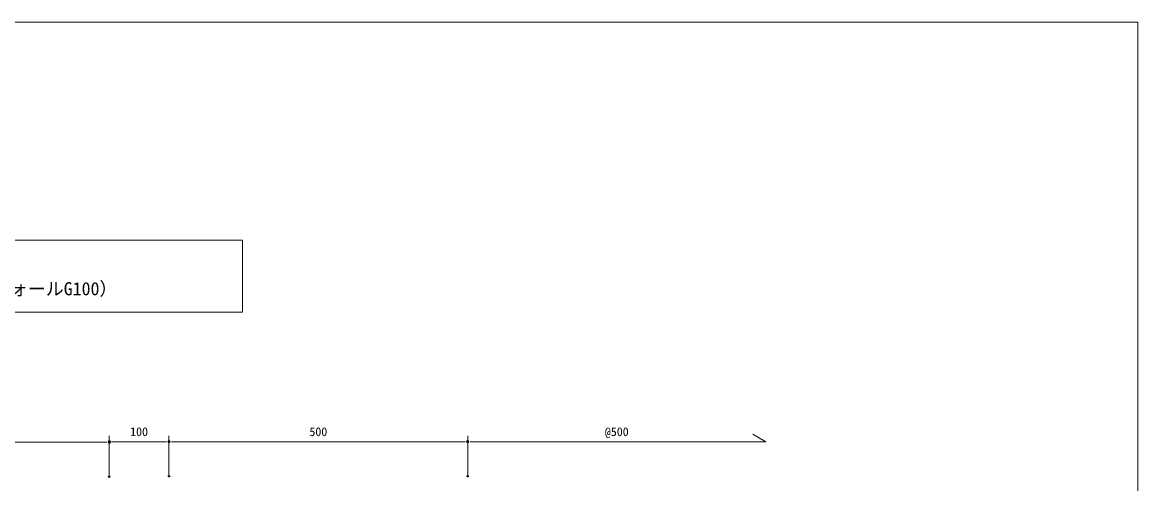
# Model space of a CAD drawing. Units: millimetres, scale not verified. Extents: x -1485 to 1485, y -1050 to 1050.
# Drawn here: x -382 to 1485, y 278 to 1050 of the extents above; entities that cross this region are included whole.
import ezdxf
from ezdxf.enums import TextEntityAlignment as Align

# ---------------------------------------------------------------- set-up
doc = ezdxf.new("R2010")
doc.units = ezdxf.units.MM
doc.header["$LTSCALE"] = 4
doc.header["$PDMODE"] = 32
doc.header["$PDSIZE"] = 2
for name, color, linetype, lineweight in [('0-0_0', 7, 'Continuous', 18), ('0-B_sunpo', 7, 'Continuous', 18), ('0-C_MOJI', 7, 'Continuous', 18)]:
    doc.layers.add(name, color=color, linetype=linetype, lineweight=lineweight)
doc.layers.add('0-2_DEFPOINTS', color=7, linetype='Continuous')
doc.styles.add('ＭＳ ゴシック', font='')
doc.styles.get('ＭＳ ゴシック').set_extended_font_data('MS Gothic')

# ---------------------------------------------------------------- blocks, each defined once
blk = doc.blocks.new('_Dot')
at = {"layer": '0-0_0'}
for p, q in [((-0.5, 0), (-1, 0)), ((0.25, 0), (-0.25, 0))]:
    blk.add_line(p, q, dxfattribs=at)
blk.add_circle((0, 0), 0.25, dxfattribs=at)
blk = doc.blocks.new('D8')
at = {"layer": '0-2_DEFPOINTS'}
for p in [(1848.638, 1398.329), (1348.638, 1340.407), (1848.638, 1340.407)]:
    blk.add_point(p, dxfattribs=at)
at = {"layer": '0-B_sunpo'}
for p, q in [((1348.638, 1340.907), (1348.638, 1408.329)), ((1848.638, 1340.907), (1848.638, 1408.329)), ((1356.638, 1398.329), (1840.638, 1398.329))]:
    blk.add_line(p, q, dxfattribs=at)
at = {"layer": '0-B_sunpo', "xscale": 8, "yscale": 8, "rotation": 180}
blk.add_blockref('_Dot', (1348.638, 1398.329), dxfattribs=at)
at = {"layer": '0-B_sunpo', "xscale": 8, "yscale": 8}
blk.add_blockref('_Dot', (1848.638, 1398.329), dxfattribs=at)
at = {"layer": '0-B_sunpo', "style": 'ＭＳ ゴシック'}
blk.add_text('500', height=14.66, dxfattribs=at).set_placement((1583.638, 1403.329), align=Align.BOTTOM_LEFT)
blk = doc.blocks.new('D9')
at = {"layer": '0-2_DEFPOINTS'}
for p in [(1248.638, 1397.329), (748.638, 1339.907), (1248.638, 1339.407)]:
    blk.add_point(p, dxfattribs=at)
at = {"layer": '0-C_MOJI'}
for p, q in [((748.638, 1354.907), (748.638, 1407.329)), ((1248.638, 1354.407), (1248.638, 1407.329)), ((756.638, 1397.329), (1240.638, 1397.329))]:
    blk.add_line(p, q, dxfattribs=at)
at = {"layer": '0-C_MOJI', "xscale": 8, "yscale": 8, "rotation": 180}
blk.add_blockref('_Dot', (748.638, 1397.329), dxfattribs=at)
at = {"layer": '0-C_MOJI', "xscale": 8, "yscale": 8}
blk.add_blockref('_Dot', (1248.638, 1397.329), dxfattribs=at)
at = {"layer": '0-C_MOJI', "style": 'ＭＳ ゴシック'}
for s, p in [('メンテナンス通路', (918.638, 1436.381)), ('500程度', (963.638, 1406.381))]:
    blk.add_text(s, height=14.66, dxfattribs=at).set_placement(p, align=Align.BOTTOM_LEFT)
blk = doc.blocks.new('D10')
at = {"layer": '0-2_DEFPOINTS'}
for p in [(1348.638, 1398.329), (1248.638, 1340.407), (1348.638, 1340.407)]:
    blk.add_point(p, dxfattribs=at)
at = {"layer": '0-B_sunpo'}
for p, q in [((1248.638, 1340.907), (1248.638, 1408.329)), ((1348.638, 1340.907), (1348.638, 1408.329)), ((1256.638, 1398.329), (1340.638, 1398.329))]:
    blk.add_line(p, q, dxfattribs=at)
at = {"layer": '0-B_sunpo', "xscale": 8, "yscale": 8, "rotation": 180}
blk.add_blockref('_Dot', (1248.638, 1398.329), dxfattribs=at)
at = {"layer": '0-B_sunpo', "xscale": 8, "yscale": 8}
blk.add_blockref('_Dot', (1348.638, 1398.329), dxfattribs=at)
at = {"layer": '0-B_sunpo', "style": 'ＭＳ ゴシック'}
blk.add_text('100', height=14.66, dxfattribs=at).set_placement((1283.638, 1403.329), align=Align.BOTTOM_LEFT)

msp = doc.modelspace()

# ---------------------------------------------------------------- linework, layer by layer
at = {"layer": '0-0_0'}
msp.add_lwpolyline([(-1484.937, -1049.984), (1485.063, -1049.984), (1485.063, 1050.016), (-1484.937, 1050.016)], close=True, dxfattribs=at)
at = {"layer": '0-B_sunpo'}
for p, q in [((862.701, 348.345), (841.05, 360.845)), ((363.701, 290.923), (363.701, 348.345)), ((371.701, 348.345), (862.701, 348.345))]:
    msp.add_line(p, q, dxfattribs=at)
at = {"layer": '0-C_MOJI'}
msp.add_lwpolyline([(-1083.634, 564.888), (-13.115, 564.888), (-13.115, 685.782), (-1083.634, 685.782)], close=True, dxfattribs=at)

# ---------------------------------------------------------------- block references
at = {"layer": '0-B_sunpo'}
for name in ['D10', 'D8']:
    msp.add_blockref(name, (-1484.937, -1049.984), dxfattribs=at)
at = {"layer": '0-B_sunpo', "xscale": 8, "yscale": 8, "rotation": 180}
msp.add_blockref('_Dot', (363.701, 348.345), dxfattribs=at)
at = {"layer": '0-C_MOJI'}
msp.add_blockref('D9', (-1484.937, -1049.984), dxfattribs=at)

# ---------------------------------------------------------------- texts
at = {"layer": '0-B_sunpo', "style": 'ＭＳ ゴシック'}
msp.add_text('@500', height=14.66, dxfattribs=at).set_placement((593.242, 353.345), align=Align.BOTTOM_LEFT)
at = {"layer": '0-C_MOJI', "style": 'ＭＳ ゴシック'}
msp.add_text('FD-U・S・P 納まり図（保護コンクリート / FDウォールG100）', height=21.99, dxfattribs=at).set_placement((-1061.886, 586.73), align=Align.BOTTOM_LEFT)

doc.saveas('drawing.dxf')
